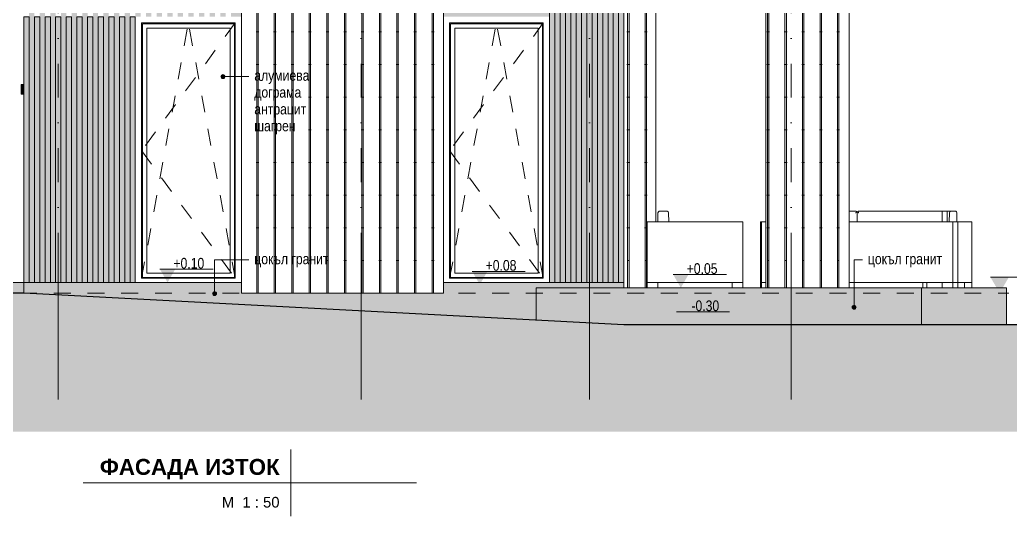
# Model space of a CAD drawing. Header units: centimetres. Extents: x 0 to 25250, y 0 to 2250.
# Drawn here: x 23522 to 24454, y 1147 to 1614 of the extents above; entities that cross this region are included whole.
import ezdxf

# ---------------------------------------------------------------- set-up
doc = ezdxf.new("R2010")
doc.units = ezdxf.units.CM
for name, pattern in [('17-View-1$0$Dash', [31.75, 15.875, -15.875]), ('24-View-2$0$Dash', [31.75, 15.875, -15.875]), ('24-View-2$0$Dash dot', [79.375, 31.75, -23.8125, 0, -23.8125])]:
    doc.linetypes.add(name, pattern=pattern)
for name, color, linetype, lineweight in [('A-ANNO-NOTE', 7, 'Continuous', 9), ('A-DETL', 7, 'Continuous', 9), ('A-DETL-GENF', 7, 'Continuous', 9), ('A-FLOR', 7, 'Continuous', 9), ('A-FLOR-LEVL', 7, 'Continuous', 9), ('A-FLOR-PATT', 7, 'Continuous', 9), ('A-GLAZ', 7, 'Continuous', 5), ('A-GLAZ-CWMG', 7, 'Continuous', 9), ('A-GLAZ-HDLN', 7, '17-View-1$0$Dash', 5), ('A-WALL', 7, 'Continuous', 9), ('A-WALL-PATT', 7, 'Continuous', 9), ('E-LITE-EQPM', 7, 'Continuous', 9), ('G-ANNO-DIMS', 7, 'Continuous', 9), ('G-ANNO-TEXT', 7, 'Continuous', 9), ('G-ANNO-TTLB', 7, 'Continuous', 9), ('I-FURN', 7, 'Continuous', 9), ('S-GRID', 7, 'Continuous', 9)]:
    doc.layers.add(name, color=color, linetype=linetype, lineweight=lineweight)
doc.styles.add('24-View-2$0$Arial Narrow', font='ARIALN.TTF', dxfattribs={"height": 10})
doc.styles.add('24-View-2$0$Arial Narrow_2', font='ARIALN.TTF', dxfattribs={"height": 10})
doc.styles.add('24_xrefed$0$Arial', font='arial.ttf', dxfattribs={"height": 0.2})
doc.styles.add('24_xrefed$0$Arial_B', font='arialbd.ttf', dxfattribs={"height": 0.3})

# ---------------------------------------------------------------- blocks, each defined once
blk = doc.blocks.new('Viewport - TYPE-NAME SCALE LEVEL-1451543-СГРАДА ТИП III - ФАСАДИ')
at = {"layer": 'G-ANNO-TTLB'}
for p, q in [((0, -0.627), (0, 0.627)), ((2.363, 0), (-3.913, 0))]:
    blk.add_line(p, q, dxfattribs=at)
blk = doc.blocks.new('Sofa-08 - 1400 x 800-1678489-ИЗТОК')
at = {"layer": 'I-FURN'}
for p, q in [((16.51, 77), (10.48, 77)), ((18.01, 75.5), (18.01, 67)), ((18.01, 67), (18.01, 75.5)), ((18.01, 75.5), (18.01, 67)), ((98.01, 77), (19.51, 77)), ((98.01, 77), (98.01, 75.5)), ((98.01, 75.5), (98.01, 67)), ((-71.99, 67), (-71.99, 10)), ((-71.99, 67), (-68.09, 67)), ((10.48, 67), (108.01, 67)), ((108.01, 10), (108.01, 67)), ((-71.99, 10), (-68.09, 10)), ((-71.99, 5), (-71.99, 10)), ((-68.09, 10), (-71.99, 10)), ((108.01, 10), (10.48, 10)), ((98.01, 10), (108.01, 10)), ((98.01, 10), (98.01, 5)), ((108.01, 5), (108.01, 10))]:
    blk.add_line(p, q, dxfattribs=at)
for points, knots in [([(17.57, 76.56), (17.49, 76.64), (17.37, 76.74), (17.2, 76.84), (17.02, 76.92), (16.79, 76.98), (16.6, 77), (16.51, 77)], [0, 0, 0, 0, 0.25, 0.375, 0.5, 0.75, 1, 1, 1, 1]), ([(16.51, 75.5), (16.6, 75.59), (16.79, 75.78), (17.02, 76.01), (17.2, 76.19), (17.37, 76.36), (17.49, 76.48), (17.57, 76.56)], [0, 0, 0, 0, 0.25, 0.5, 0.625, 0.75, 1, 1, 1, 1]), ([(17.55, 76.58), (17.62, 76.51), (17.7, 76.42), (17.77, 76.31), (17.78, 76.29)], [0, 0, 0, 0, 0.25, 0.3102846, 0.3102846, 0.3102846, 0.3102846]), ([(17.84, 76.19), (17.86, 76.16), (17.89, 76.08), (17.92, 76), (17.94, 75.96)], [0.404349, 0.404349, 0.404349, 0.404349, 0.5, 0.6172742, 0.6172742, 0.6172742, 0.6172742]), ([(18.08, 75.96), (18.09, 76), (18.12, 76.08), (18.16, 76.16), (18.18, 76.19)], [0.3827258, 0.3827258, 0.3827258, 0.3827258, 0.5, 0.595651, 0.595651, 0.595651, 0.595651]), ([(18.23, 76.29), (18.25, 76.31), (18.32, 76.42), (18.4, 76.51), (18.47, 76.58)], [0.6897154, 0.6897154, 0.6897154, 0.6897154, 0.75, 1, 1, 1, 1]), ([(19.51, 77), (19.42, 77), (19.23, 76.98), (19, 76.92), (18.82, 76.84), (18.65, 76.74), (18.53, 76.64), (18.45, 76.56)], [0, 0, 0, 0, 0.25, 0.5, 0.625, 0.75, 1, 1, 1, 1]), ([(18.45, 76.56), (18.53, 76.48), (18.65, 76.36), (18.82, 76.19), (19, 76.01), (19.23, 75.78), (19.42, 75.59), (19.51, 75.5)], [0, 0, 0, 0, 0.25, 0.375, 0.5, 0.75, 1, 1, 1, 1])]:
    blk.add_open_spline(points, degree=3, knots=knots, dxfattribs=at)
for points in [[(17.57, 76.56), (17.66, 76.47), (17.82, 76.26), (17.97, 75.89), (18.01, 75.63), (18.01, 75.5)], [(17.98, 75.8), (18, 75.7), (18.01, 75.6), (18.01, 75.5)], [(18.01, 75.5), (18.01, 75.63), (18.04, 75.89), (18.2, 76.26), (18.36, 76.47), (18.45, 76.56)], [(18.01, 75.5), (18.01, 75.6), (18.02, 75.7), (18.04, 75.8)]]:
    blk.add_open_spline(points, degree=3, dxfattribs=at)
blk = doc.blocks.new('Tisch-12 Garten - 1200 x 700-1680447-ИЗТОК')
at = {"layer": 'I-FURN'}
blk.add_line((79.91, 10), (79.91, 5), dxfattribs=at)
blk = doc.blocks.new('Sofa-10 - 900 x 700-1663874-ИЗТОК')
at = {"layer": 'I-FURN'}
for p, q in [((-71.99, 67), (-73.09, 67)), ((-73.09, 67), (-73.09, 10)), ((-73.09, 10), (-71.99, 10)), ((-73.09, 5), (-73.09, 10)), ((-73.09, 10), (-71.99, 10))]:
    blk.add_line(p, q, dxfattribs=at)
blk = doc.blocks.new('Sofa-10 - 900 x 700-V10-ИЗТОК')
at = {"layer": 'I-FURN'}
for p, q in [((102.61, 77), (98.01, 77)), ((102.61, 77), (102.61, 75.56)), ((102.61, 75.56), (102.61, 67)), ((112.61, 67), (108.01, 67)), ((112.61, 10), (112.61, 67)), ((108.01, 10), (112.61, 10)), ((108.01, 10), (112.61, 10)), ((112.61, 5), (112.61, 10))]:
    blk.add_line(p, q, dxfattribs=at)
blk = doc.blocks.new('Sofa-08 - 1400 x 800-V11-ИЗТОК')
at = {"layer": 'I-FURN'}
for p, q in [((-169.59, 75.5), (-169.59, 67)), ((-161.03, 77), (-168.09, 77)), ((-159.18, 67), (-159.53, 75.56)), ((-179.59, 10), (-179.59, 67)), ((-179.59, 67), (-89.59, 67)), ((-89.59, 67), (-89.59, 10)), ((-179.59, 10), (-169.59, 10)), ((-179.59, 5), (-179.59, 10)), ((-89.59, 10), (-179.59, 10)), ((-169.59, 5), (-169.59, 10)), ((-99.59, 10), (-89.59, 10)), ((-99.59, 5), (-99.59, 10)), ((-89.59, 5), (-89.59, 10))]:
    blk.add_line(p, q, dxfattribs=at)
for centre, start, end in [((-168.09, 75.5), 90, 180), ((-161.03, 75.5), 2.32153, 90)]:
    blk.add_arc(centre, 1.5, start, end, dxfattribs=at)
for points, knots in [([(-169.59, 75.5), (-169.59, 75.59), (-169.58, 75.71), (-169.55, 75.82), (-169.55, 75.85)], [0, 0, 0, 0, 0.25, 0.3102366, 0.3102366, 0.3102366, 0.3102366]), ([(-169.55, 75.85), (-169.55, 75.82), (-169.58, 75.71), (-169.59, 75.59), (-169.59, 75.5)], [0.6897634, 0.6897634, 0.6897634, 0.6897634, 0.75, 1, 1, 1, 1]), ([(-169.52, 75.94), (-169.51, 75.98), (-169.48, 76.06), (-169.44, 76.14), (-169.42, 76.19)], [0.3988094, 0.3988094, 0.3988094, 0.3988094, 0.5, 0.625, 0.625, 0.625, 0.625]), ([(-169.42, 76.19), (-169.44, 76.14), (-169.48, 76.06), (-169.51, 75.98), (-169.52, 75.94)], [0.375, 0.375, 0.375, 0.375, 0.5, 0.6011906, 0.6011906, 0.6011906, 0.6011906]), ([(-168.77, 76.83), (-168.73, 76.86), (-168.65, 76.89), (-168.57, 76.92), (-168.53, 76.93)], [0.375, 0.375, 0.375, 0.375, 0.5, 0.6011906, 0.6011906, 0.6011906, 0.6011906]), ([(-168.53, 76.93), (-168.57, 76.92), (-168.65, 76.89), (-168.73, 76.86), (-168.77, 76.83)], [0.3988094, 0.3988094, 0.3988094, 0.3988094, 0.5, 0.625, 0.625, 0.625, 0.625]), ([(-168.43, 76.96), (-168.41, 76.96), (-168.3, 76.99), (-168.18, 77), (-168.09, 77)], [0.6897634, 0.6897634, 0.6897634, 0.6897634, 0.75, 1, 1, 1, 1]), ([(-168.09, 77), (-168.18, 77), (-168.3, 76.99), (-168.41, 76.96), (-168.43, 76.96)], [0, 0, 0, 0, 0.25, 0.3102366, 0.3102366, 0.3102366, 0.3102366]), ([(-161.03, 77), (-160.94, 77), (-160.82, 76.99), (-160.71, 76.97), (-160.69, 76.96)], [0, 0, 0, 0, 0.25, 0.3097192, 0.3097192, 0.3097192, 0.3097192]), ([(-160.69, 76.96), (-160.71, 76.97), (-160.82, 76.99), (-160.94, 77), (-161.03, 77)], [0.6902808, 0.6902808, 0.6902808, 0.6902808, 0.75, 1, 1, 1, 1]), ([(-160.59, 76.94), (-160.56, 76.93), (-160.48, 76.9), (-160.4, 76.86), (-160.35, 76.84)], [0.3983348, 0.3983348, 0.3983348, 0.3983348, 0.5, 0.6255437, 0.6255437, 0.6255437, 0.6255437]), ([(-160.35, 76.84), (-160.4, 76.86), (-160.48, 76.9), (-160.56, 76.93), (-160.59, 76.94)], [0.3744563, 0.3744563, 0.3744563, 0.3744563, 0.5, 0.6016652, 0.6016652, 0.6016652, 0.6016652]), ([(-159.71, 76.23), (-159.69, 76.18), (-159.65, 76.11), (-159.62, 76.03), (-159.61, 75.99)], [0.3744563, 0.3744563, 0.3744563, 0.3744563, 0.5, 0.6016652, 0.6016652, 0.6016652, 0.6016652]), ([(-159.61, 75.99), (-159.62, 76.03), (-159.65, 76.11), (-159.69, 76.18), (-159.71, 76.23)], [0.3983348, 0.3983348, 0.3983348, 0.3983348, 0.5, 0.6255437, 0.6255437, 0.6255437, 0.6255437]), ([(-159.58, 75.9), (-159.57, 75.88), (-159.55, 75.76), (-159.53, 75.65), (-159.53, 75.56)], [0.6902808, 0.6902808, 0.6902808, 0.6902808, 0.75, 1, 1, 1, 1]), ([(-159.53, 75.56), (-159.53, 75.65), (-159.55, 75.76), (-159.57, 75.88), (-159.58, 75.9)], [0, 0, 0, 0, 0.25, 0.3097192, 0.3097192, 0.3097192, 0.3097192])]:
    blk.add_open_spline(points, degree=3, knots=knots, dxfattribs=at)
for points in [[(-169.34, 76.32), (-169.29, 76.4), (-169.22, 76.48), (-169.15, 76.56)], [(-169.15, 76.56), (-169.22, 76.48), (-169.29, 76.4), (-169.34, 76.32)], [(-169.15, 76.56), (-169.07, 76.64), (-168.99, 76.7), (-168.9, 76.76)], [(-168.9, 76.76), (-168.99, 76.7), (-169.07, 76.64), (-169.15, 76.56)], [(-160.23, 76.77), (-160.14, 76.72), (-160.06, 76.65), (-159.99, 76.58)], [(-159.99, 76.58), (-160.06, 76.65), (-160.14, 76.72), (-160.23, 76.77)], [(-159.99, 76.58), (-159.91, 76.51), (-159.85, 76.43), (-159.79, 76.35)], [(-159.79, 76.35), (-159.85, 76.43), (-159.91, 76.51), (-159.99, 76.58)]]:
    blk.add_open_spline(points, degree=3, dxfattribs=at)
blk = doc.blocks.new('Sofa-10 - 900 x 700-V12-ИЗТОК')
at = {"layer": 'I-FURN'}
for p, q in [((105.84, 77), (102.61, 77)), ((104.78, 75.56), (104.53, 67)), ((110.83, 77), (105.84, 77)), ((111.89, 67), (111.89, 75.5)), ((112.61, 67), (126.03, 67)), ((126.03, 67), (126.03, 10)), ((83.6, 5), (83.6, 10)), ((126.03, 10), (112.61, 10)), ((118.96, 10), (126.03, 10)), ((118.96, 5), (118.96, 10)), ((126.03, 5), (126.03, 10))]:
    blk.add_line(p, q, dxfattribs=at)
for centre, start_param, end_param in [((105.84, 75.5), 0, 1.530278), ((110.83, 75.5), 4.712389, 6.283185)]:
    blk.add_ellipse(centre, major_axis=(0, 1.5), ratio=0.707107, start_param=start_param, end_param=end_param, dxfattribs=at)
blk = doc.blocks.new('SINGLE - OK - 100x252-2419123-ИЗТОК')
at = {"layer": 'A-GLAZ'}
for p, q in [((-365.69, 13.9), (-365.69, 254.1)), ((-365.69, 254.1), (-277.49, 254.1)), ((-364.99, 14.6), (-364.99, 253.4)), ((-278.19, 253.4), (-364.99, 253.4)), ((-278.19, 14.6), (-278.19, 253.4)), ((-277.49, 254.1), (-277.49, 13.9)), ((-360.89, 18.7), (-360.89, 249.3)), ((-360.89, 249.3), (-282.29, 249.3)), ((-282.29, 249.3), (-282.29, 18.7)), ((-282.29, 18.7), (-360.89, 18.7)), ((-277.49, 13.9), (-365.69, 13.9)), ((-278.19, 14.6), (-364.99, 14.6))]:
    blk.add_line(p, q, dxfattribs=at)
at = {"layer": 'A-GLAZ-HDLN'}
for p, q in [((-365.69, 13.9), (-321.59, 254.1)), ((-277.49, 254.1), (-365.69, 134)), ((-277.49, 13.9), (-321.59, 254.1)), ((-365.69, 134), (-277.49, 13.9))]:
    blk.add_line(p, q, dxfattribs=at)
blk = doc.blocks.new('Rectangular Mullion - TEC_LAMEL-2429880-ИЗТОК')
at = {"layer": 'A-GLAZ-CWMG', "true_color": 0xcfc6ba}
blk.add_hatch(color=9, dxfattribs=at).paths.add_polyline_path([(-201.59, 10), (-201.59, 300), (-206.59, 300), (-206.59, 10), (-202.09, 10)])
at = {"layer": 'A-GLAZ-CWMG'}
for p, q in [((-206.59, 300), (-201.59, 300)), ((-206.59, 300), (-206.59, 10)), ((-201.59, 300), (-201.59, 10)), ((-201.59, 10), (-206.59, 10))]:
    blk.add_line(p, q, dxfattribs=at)
blk = doc.blocks.new('Rectangular Mullion - TEC_LAMEL-2326023-ИЗТОК')
at = {"layer": 'A-GLAZ-CWMG', "true_color": 0xcfc6ba}
blk.add_hatch(color=9, dxfattribs=at).paths.add_polyline_path([(-666.59, 10), (-661.59, 10), (-661.59, 260), (-666.59, 260), (-666.59, 10.86)])
at = {"layer": 'A-GLAZ-CWMG'}
for p, q in [((-666.59, 260), (-661.59, 260)), ((-666.59, 260), (-666.59, 10)), ((-661.59, 260), (-661.59, 10)), ((-661.59, 10), (-666.59, 10))]:
    blk.add_line(p, q, dxfattribs=at)
blk = doc.blocks.new('Rectangular Mullion - TEC_LAMEL-2372754-ИЗТОК')
at = {"layer": 'A-GLAZ-CWMG', "true_color": 0xcfc6ba}
blk.add_hatch(color=9, dxfattribs=at).paths.add_polyline_path([(-206.59, 10), (-206.59, 532), (-211.59, 532), (-211.59, 10), (-208.33, 10)])
at = {"layer": 'A-GLAZ-CWMG'}
for p, q in [((-211.59, 532), (-206.59, 532)), ((-211.59, 532), (-211.59, 10)), ((-206.59, 532), (-206.59, 10)), ((-206.59, 10), (-211.59, 10))]:
    blk.add_line(p, q, dxfattribs=at)
blk = doc.blocks.new('Level - w_ name-271244-ИЗТОК')
at = {"layer": 'A-FLOR-LEVL'}
blk.add_hatch(color=256, dxfattribs=at).paths.add_polyline_path([(143.45, 15), (160.78, 15), (152.12, 0)])
blk.add_line((143.45, 15), (229.04, 15), dxfattribs=at)
blk = doc.blocks.new('Spot Elevations - ELEVATION_PROJECT-150941-ИЗТОК')
at = {"layer": 'A-ANNO-NOTE'}
blk.add_hatch(color=256, dxfattribs=at).paths.add_polyline_path([(-1102.75, 748.17), (-1088.44, 748.17), (-1095.6, 735.77)])
blk.add_line((-1102.75, 748.17), (-1052.75, 748.17), dxfattribs=at)
blk = doc.blocks.new('Wannenleuchte frei - 2400lm _ 4000K - Feuchtraumleuchte-1636705-ИЗТОК')
at = {"layer": 'E-LITE-EQPM', "true_color": 0xffd6c1}
blk.add_hatch(color=254, dxfattribs=at).paths.add_polyline_path([(-769.09, 187.07), (-766.59, 187.07), (-766.59, 196.07), (-769.09, 196.07), (-769.09, 194.22)])
at = {"layer": 'E-LITE-EQPM'}
for p, q in [((-769.09, 196.07), (-766.59, 196.07)), ((-769.09, 187.07), (-769.09, 196.07)), ((-769.09, 187.07), (-766.59, 187.07))]:
    blk.add_line(p, q, dxfattribs=at)

msp = doc.modelspace()

# ---------------------------------------------------------------- hatches: boundary and pattern name
at = {"layer": 'A-DETL-GENF'}
h = msp.add_hatch(dxfattribs=at)
h.set_pattern_fill('FP2_30', color=256, style=0, pattern_type=2)
h.set_pattern_definition([(0, (24145.66, 1356.557), (19.05, 19.05), [19.05, -19.05]), (0, (24145.66, 1363.701), (19.05, 19.05), [19.05, -19.05]), (0, (24145.66, 1370.844), (19.05, 19.05), [19.05, -19.05]), (90, (24148.04, 1373.226), (-19.05, 19.05), [19.05, -19.05]), (90, (24155.184, 1373.226), (-19.05, 19.05), [19.05, -19.05]), (90, (24162.327, 1373.226), (-19.05, 19.05), [19.05, -19.05])])
h.paths.add_polyline_path([(24121.31, 1226.36), (24520.56, 1226.36), (24520.56, 1326.56), (24090.62, 1326.56), (23525.62, 1356.56), (22923.53, 1356.56), (22923.53, 1226.36), (23921.68, 1226.36)])
at = {"layer": 'A-FLOR-PATT', "lineweight": 5, "true_color": 0xebebeb}
for points in [[(24320.94, 1356.56), (24370.62, 1356.56), (24370.62, 1361.56), (24008.12, 1361.56), (24008.12, 1356.56), (24271.03, 1356.56)], [(24370.62, 1356.56), (24450.62, 1356.56), (24450.62, 1361.56), (24370.62, 1361.56)]]:
    msp.add_hatch(color=7, dxfattribs=at).paths.add_polyline_path(points)
at = {"layer": 'A-WALL-PATT', "lineweight": 5, "true_color": 0x787878}
h = msp.add_hatch(color=8, dxfattribs=at)
h.paths.add_polyline_path([(23530.62, 1366.56), (23535.62, 1366.56), (23535.62, 1656.56), (23530.62, 1656.56), (23530.62, 1367.41)])
h.paths.add_polyline_path([(23540.62, 1366.56), (23545.62, 1366.56), (23545.62, 1656.56), (23540.62, 1656.56), (23540.62, 1367.41)])
h.paths.add_polyline_path([(23550.62, 1366.56), (23555.62, 1366.56), (23555.62, 1656.56), (23550.62, 1656.56), (23550.62, 1367.41)])
h.paths.add_polyline_path([(23560.62, 1366.56), (23565.62, 1366.56), (23565.62, 1656.56), (23560.62, 1656.56), (23560.62, 1367.41)])
at = {"layer": 'A-WALL-PATT', "true_color": 0x787878}
h = msp.add_hatch(color=8, dxfattribs=at)
h.paths.add_polyline_path([(23622.23, 1366.56), (23625.62, 1366.56), (23625.62, 1656.56), (23620.62, 1656.56), (23620.62, 1366.56)])
h.paths.add_polyline_path([(24025.62, 1366.56), (24030.62, 1366.56), (24030.62, 1656.56), (24025.62, 1656.56), (24025.62, 1367.41)])
h.paths.add_polyline_path([(23610.62, 1366.56), (23615.62, 1366.56), (23615.62, 1656.56), (23610.62, 1656.56), (23610.62, 1367.41)])
h.paths.add_polyline_path([(23605.62, 1366.56), (23605.62, 1656.56), (23600.62, 1656.56), (23600.62, 1366.56), (23603.52, 1366.56)])
h.paths.add_polyline_path([(23595.62, 1366.56), (23595.62, 1656.56), (23590.62, 1656.56), (23590.62, 1366.56)])
h.paths.add_polyline_path([(23584.8, 1366.56), (23585.62, 1366.56), (23585.62, 1656.56), (23580.62, 1656.56), (23580.62, 1366.56)])
h.paths.add_polyline_path([(23575.62, 1366.56), (23575.62, 1656.56), (23570.62, 1656.56), (23570.62, 1366.56), (23572.33, 1366.56)])
h.paths.add_polyline_path([(24035.62, 1366.56), (24040.62, 1366.56), (24040.62, 1656.56), (24035.62, 1656.56), (24035.62, 1367.41)])
h.paths.add_polyline_path([(23645.62, 1616.56), (23645.62, 1656.56), (23640.62, 1656.56), (23640.62, 1616.56)])
h.paths.add_polyline_path([(23650.62, 1616.56), (23655.62, 1616.56), (23655.62, 1656.56), (23650.62, 1656.56), (23650.62, 1621.3)])
h.paths.add_polyline_path([(23660.62, 1616.56), (23665.62, 1616.56), (23665.62, 1656.56), (23660.62, 1656.56), (23660.62, 1621.3)])
h.paths.add_polyline_path([(23672.14, 1616.56), (23675.62, 1616.56), (23675.62, 1656.56), (23670.62, 1656.56), (23670.62, 1616.56)])
h.paths.add_polyline_path([(23722.05, 1616.56), (23730.62, 1616.56), (23730.62, 1656.56), (23720.62, 1656.56), (23720.62, 1616.56)])
h.paths.add_polyline_path([(23680.62, 1616.56), (23685.62, 1616.56), (23685.62, 1656.56), (23680.62, 1656.56), (23680.62, 1621.3)])
h.paths.add_polyline_path([(23690.62, 1616.56), (23695.62, 1616.56), (23695.62, 1656.56), (23690.62, 1656.56), (23690.62, 1617.77)])
h.paths.add_polyline_path([(23635.62, 1616.56), (23635.62, 1656.56), (23630.62, 1656.56), (23630.62, 1616.56), (23634.71, 1616.56)])
h.paths.add_polyline_path([(23705.62, 1616.56), (23705.62, 1656.56), (23700.62, 1656.56), (23700.62, 1616.56)])
h.paths.add_polyline_path([(23996.54, 1616.56), (24020.62, 1616.56), (24020.62, 1656.56), (23920.62, 1656.56), (23920.62, 1616.56), (23984.06, 1616.56)])
h.paths.add_polyline_path([(23710.62, 1616.56), (23715.62, 1616.56), (23715.62, 1656.56), (23710.62, 1656.56), (23710.62, 1621.3)])
at = {"layer": 'A-WALL-PATT', "true_color": 0x8b8b8b}
h = msp.add_hatch(dxfattribs=at)
h.set_pattern_fill('FP2_20', color=252, style=0, pattern_type=2)
h.set_pattern_definition([(0, (21020.7, 1356.557), (16.51, 30.709), [0.8382, -15.672]), (90, (21004.189, 1356.557), (-16.51, 30.709), [30.709, 0]), (90, (21005.459, 1356.557), (-16.51, 30.709), [30.709, 0])])
h.paths.add_polyline_path([(23730.62, 1356.56), (23920.62, 1356.56), (23920.62, 1656.56), (23730.62, 1656.56), (23730.62, 1367.41)])
at = {"layer": 'A-WALL-PATT', "lineweight": 5, "true_color": 0x787878}
h = msp.add_hatch(color=8, dxfattribs=at)
h.paths.add_polyline_path([(24045.62, 1366.56), (24050.62, 1366.56), (24050.62, 1656.56), (24045.62, 1656.56), (24045.62, 1367.41)])
h.paths.add_polyline_path([(24055.62, 1366.56), (24060.62, 1366.56), (24060.62, 1656.56), (24055.62, 1656.56), (24055.62, 1367.41)])
h.paths.add_polyline_path([(24065.62, 1366.56), (24070.62, 1366.56), (24070.62, 1656.56), (24065.62, 1656.56), (24065.62, 1367.41)])
h.paths.add_polyline_path([(24077.64, 1366.56), (24080.62, 1366.56), (24080.62, 1656.56), (24075.62, 1656.56), (24075.62, 1366.56)])
at = {"layer": 'A-WALL-PATT', "true_color": 0x8b8b8b}
h = msp.add_hatch(dxfattribs=at)
h.set_pattern_fill('FP2_23', color=252, style=0, pattern_type=2)
h.set_pattern_definition([(0, (17836.332, 1356.557), (16.51, 30.709), [0.8382, -15.672]), (90, (17819.822, 1356.557), (-16.51, 30.709), [30.709, 0]), (90, (17821.092, 1356.557), (-16.51, 30.709), [30.709, 0])])
h.paths.add_polyline_path([(24271.03, 1361.56), (24302.69, 1361.56), (24302.69, 1656.56), (24224.12, 1656.56), (24224.12, 1361.56)])
h = msp.add_hatch(dxfattribs=at)
h.set_pattern_fill('FP2_22', color=252, style=0, pattern_type=2)
h.set_pattern_definition([(0, (24110.596, 1356.557), (16.51, 30.709), [0.8382, -15.672]), (90, (24094.086, 1356.557), (-16.51, 30.709), [30.709, 0]), (90, (24095.356, 1356.557), (-16.51, 30.709), [30.709, 0])])
h.paths.add_polyline_path([(24112.62, 1361.56), (24112.62, 1423.56), (24115.62, 1423.56), (24115.62, 1626.56), (24090.62, 1626.56), (24090.62, 1361.56), (24096.35, 1361.56)])
at = {"layer": 'A-WALL-PATT', "lineweight": 5, "true_color": 0xebebeb}
for points in [[(23110.62, 1356.56), (23525.62, 1356.56), (23525.62, 1366.56), (23110.62, 1366.56)], [(23722.05, 1356.56), (23730.62, 1356.56), (23730.62, 1366.56), (23525.62, 1366.56), (23525.62, 1356.56), (23709.57, 1356.56)], [(23921.68, 1356.56), (24008.12, 1356.56), (24008.12, 1361.56), (24090.62, 1361.56), (24090.62, 1366.56), (23920.62, 1366.56), (23920.62, 1356.56)], [(24008.12, 1330.94), (24008.12, 1356.56), (23525.62, 1356.56), (23985.1, 1332.16)], [(24370.62, 1326.56), (24370.62, 1356.56), (24008.12, 1356.56), (24008.12, 1330.94), (24090.62, 1326.56), (24320.94, 1326.56)], [(24439.19, 1326.56), (24450.62, 1326.56), (24450.62, 1356.56), (24370.62, 1356.56), (24370.62, 1326.56)]]:
    msp.add_hatch(color=7, dxfattribs=at).paths.add_polyline_path(points)
at = {"layer": 'G-ANNO-TEXT'}
h = msp.add_hatch(color=256, dxfattribs=at)
edge = h.paths.add_edge_path()
edge.add_arc((23713.13, 1560.27), 1.88, 0, 360)
h = msp.add_hatch(color=256, dxfattribs=at)
edge = h.paths.add_edge_path()
edge.add_arc((23705.19, 1356.15), 1.87, 0, 360)
h = msp.add_hatch(color=256, dxfattribs=at)
edge = h.paths.add_edge_path()
edge.add_arc((24307.31, 1343.32), 1.87, 0, 360)

# ---------------------------------------------------------------- linework, layer by layer
at = {"layer": 'A-DETL', "color": 7, "lineweight": 30}
for p, q in [((23525.62, 1356.56), (22923.53, 1356.56)), ((24090.62, 1326.56), (23525.62, 1356.56)), ((24520.56, 1326.56), (24090.62, 1326.56))]:
    msp.add_line(p, q, dxfattribs=at)
at = {"layer": 'A-FLOR'}
for p, q in [((24008.12, 1361.56), (24450.62, 1361.56)), ((24008.12, 1361.56), (24008.12, 1356.56)), ((24370.62, 1361.56), (24370.62, 1356.56)), ((24450.62, 1361.56), (24450.62, 1356.56))]:
    msp.add_line(p, q, dxfattribs=at)
at = {"layer": 'A-FLOR-LEVL', "linetype": '24-View-2$0$Dash'}
msp.add_line((22918.91, 1356.56), (24452.98, 1356.56), dxfattribs=at)
at = {"layer": 'A-WALL'}
for p, q in [((23920.62, 1356.56), (23920.62, 1916.44)), ((24302.69, 1361.56), (24302.69, 1916.43)), ((23730.62, 1888.56), (23730.62, 1356.56)), ((24224.12, 1884.24), (24224.12, 1361.56)), ((24120.62, 1626.56), (24120.62, 1423.56)), ((23035.62, 1366.56), (23730.62, 1366.56)), ((23525.62, 1356.56), (23525.62, 1366.56)), ((23920.62, 1356.56), (23920.62, 1366.56)), ((24090.62, 1366.56), (23920.62, 1366.56)), ((24090.62, 1361.56), (24090.62, 1366.56)), ((23920.62, 1356.56), (23730.62, 1356.56)), ((24008.12, 1330.94), (24008.12, 1356.56)), ((24370.62, 1326.56), (24370.62, 1356.56)), ((24450.62, 1326.56), (24450.62, 1356.56))]:
    msp.add_line(p, q, dxfattribs=at)
at = {"layer": 'G-ANNO-TEXT'}
for p, q in [((23713.13, 1560.27), (23737.63, 1560.27)), ((23705.19, 1387.73), (23737.63, 1387.73)), ((23705.19, 1356.15), (23705.19, 1387.73)), ((24307.31, 1387.73), (24315.28, 1387.73)), ((24307.31, 1343.32), (24307.31, 1387.73))]:
    msp.add_line(p, q, dxfattribs=at)
for centre, radius in [((23713.13, 1560.27), 1.88), ((23705.19, 1356.15), 1.87), ((24307.31, 1343.32), 1.87)]:
    msp.add_circle(centre, radius, dxfattribs=at)
at = {"layer": 'S-GRID', "color": 1, "linetype": '24-View-2$0$Dash dot', "lineweight": 18, "true_color": 0xff0000}
for p, q in [((23558.12, 1381.56), (23558.12, 2007.06)), ((23843.12, 1381.56), (23843.12, 2007.06)), ((24058.12, 1381.56), (24058.12, 2007.06)), ((24248.12, 1381.56), (24248.12, 2007.06))]:
    msp.add_line(p, q, dxfattribs=at)
at = {"layer": 'S-GRID', "color": 1, "lineweight": 18, "true_color": 0xff0000}
for p, q in [((23558.12, 1256.56), (23558.12, 1381.56)), ((23843.12, 1256.56), (23843.12, 1381.56)), ((24058.12, 1256.56), (24058.12, 1381.56)), ((24248.12, 1256.56), (24248.12, 1381.56))]:
    msp.add_line(p, q, dxfattribs=at)

# ---------------------------------------------------------------- block references
at = {"layer": 'A-FLOR-LEVL'}
msp.add_blockref('Level - w_ name-271244-ИЗТОК', (24292.21, 1356.56), dxfattribs=at)
at = {"layer": 'A-GLAZ'}
for p in [(24002.21, 1356.56), (24292.21, 1356.56)]:
    msp.add_blockref('SINGLE - OK - 100x252-2419123-ИЗТОК', p, dxfattribs=at)
at = {"layer": 'A-GLAZ-CWMG'}
for name, p in [('Rectangular Mullion - TEC_LAMEL-2372754-ИЗТОК', (24232.21, 1356.56)), ('Rectangular Mullion - TEC_LAMEL-2372754-ИЗТОК', (24242.21, 1356.56)), ('Rectangular Mullion - TEC_LAMEL-2372754-ИЗТОК', (24252.21, 1356.56)), ('Rectangular Mullion - TEC_LAMEL-2372754-ИЗТОК', (24262.21, 1356.56)), ('Rectangular Mullion - TEC_LAMEL-2372754-ИЗТОК', (24272.21, 1356.56)), ('Rectangular Mullion - TEC_LAMEL-2372754-ИЗТОК', (24282.21, 1356.56)), ('Rectangular Mullion - TEC_LAMEL-2372754-ИЗТОК', (24292.21, 1356.56)), ('Rectangular Mullion - TEC_LAMEL-2429880-ИЗТОК', (24292.21, 1356.56)), ('Rectangular Mullion - TEC_LAMEL-2326023-ИЗТОК', (24192.21, 1356.56)), ('Rectangular Mullion - TEC_LAMEL-2326023-ИЗТОК', (24202.21, 1356.56)), ('Rectangular Mullion - TEC_LAMEL-2326023-ИЗТОК', (24212.21, 1356.56)), ('Rectangular Mullion - TEC_LAMEL-2326023-ИЗТОК', (24222.21, 1356.56)), ('Rectangular Mullion - TEC_LAMEL-2326023-ИЗТОК', (24232.21, 1356.56)), ('Rectangular Mullion - TEC_LAMEL-2326023-ИЗТОК', (24242.21, 1356.56)), ('Rectangular Mullion - TEC_LAMEL-2326023-ИЗТОК', (24252.21, 1356.56)), ('Rectangular Mullion - TEC_LAMEL-2326023-ИЗТОК', (24262.21, 1356.56)), ('Rectangular Mullion - TEC_LAMEL-2326023-ИЗТОК', (24272.21, 1356.56)), ('Rectangular Mullion - TEC_LAMEL-2326023-ИЗТОК', (24282.21, 1356.56)), ('Rectangular Mullion - TEC_LAMEL-2326023-ИЗТОК', (24292.21, 1356.56))]:
    msp.add_blockref(name, p, dxfattribs=at)
at = {"layer": 'E-LITE-EQPM'}
msp.add_blockref('Wannenleuchte frei - 2400lm _ 4000K - Feuchtraumleuchte-1636705-ИЗТОК', (24292.21, 1356.56), dxfattribs=at)
at = {"layer": 'G-ANNO-DIMS'}
for p in [(24756.59, 630.78), (25050.5, 628.78), (25239.78, 625.78), (25242.76, 590.78)]:
    msp.add_blockref('Spot Elevations - ELEVATION_PROJECT-150941-ИЗТОК', p, dxfattribs=at)
at = {"layer": 'G-ANNO-TTLB', "xscale": 50, "yscale": 50, "zscale": 50}
msp.add_blockref('Viewport - TYPE-NAME SCALE LEVEL-1451543-СГРАДА ТИП III - ФАСАДИ', (23777.13, 1178.07), dxfattribs=at)
at = {"layer": 'I-FURN'}
for name in ['Sofa-08 - 1400 x 800-V11-ИЗТОК', 'Sofa-08 - 1400 x 800-1678489-ИЗТОК', 'Sofa-10 - 900 x 700-V12-ИЗТОК', 'Sofa-10 - 900 x 700-V10-ИЗТОК', 'Sofa-10 - 900 x 700-1663874-ИЗТОК', 'Tisch-12 Garten - 1200 x 700-1680447-ИЗТОК']:
    msp.add_blockref(name, (24292.21, 1356.56), dxfattribs=at)

# ---------------------------------------------------------------- texts
at = {"layer": 'G-ANNO-DIMS', "char_height": 10, "attachment_point": 1, "line_spacing_factor": 0.974696, "style": '24-View-2$0$Arial Narrow'}
for s, insert, width in [('+0.10', (23666.51, 1389.64), 34.7536), ('+0.08', (23960.42, 1387.64), 34.7536), ('+0.05', (24149.7, 1384.64), 34.7536), ('-0.30', (24154.17, 1349.64), 31.1923)]:
    msp.add_mtext(s, dxfattribs=dict(at, insert=insert, width=width))
at = {"layer": 'G-ANNO-TEXT', "char_height": 10, "attachment_point": 1, "line_spacing_factor": 0.949189, "style": '24-View-2$0$Arial Narrow_2'}
for s, insert, width in [('\\pt15,30,45,60,75,90,105,120,135,150,165,180,195,210,225,240,255,270,285,300,315,330,345,360,375,390,405,420,435,450,465,480;{\\fArial Narrow|b0|i0|c204|p34;алумиева дограма антрацит шагрен}', (23742.63, 1566.28), 76.05), ('\\pt15,30,45,60,75,90,105,120,135,150,165,180,195,210,225,240,255,270,285,300,315,330,345,360,375,390,405,420,435,450,465,480;{\\fArial Narrow|b0|i0|c204|p34;цокъл гранит}', (23742.63, 1393.74), 112.8), ('\\pt15,30,45,60,75,90,105,120,135,150,165,180,195,210,225,240,255,270,285,300,315,330,345,360,375,390,405,420,435,450,465,480;{\\fArial Narrow|b0|i0|c204|p34;цокъл гранит}', (24320.28, 1393.74), 112.8)]:
    msp.add_mtext(s, dxfattribs=dict(at, insert=insert, width=width))
at = {"layer": 'G-ANNO-TTLB', "attachment_point": 6, "line_spacing_factor": 0.936439}
for s, insert, char_height, width, style in [('\\pt60,120,180,240,300,360,420,480,540,600,660,720,780,840,900,960,1020,1080,1140,1200,1260,1320,1380,1440,1500,1560,1620,1680,1740,1800,1860,1920;{\\fArial|b1|i0|c204|p34;ФАСАДА ИЗТОК}', (23766.45, 1190.92), 15, 170.35, '24_xrefed$0$Arial_B'), ('\\pt60,120,180,240,300,360,420,480,540,600,660,720,780,840,900,960,1020,1080,1140,1200,1260,1320,1380,1440,1500,1560,1620,1680,1740,1800,1860,1920;M  1 : 50', (23766.37, 1159.78), 10, 55.25, '24_xrefed$0$Arial')]:
    msp.add_mtext(s, dxfattribs=dict(at, insert=insert, char_height=char_height, width=width, style=style))

doc.saveas('drawing.dxf')
